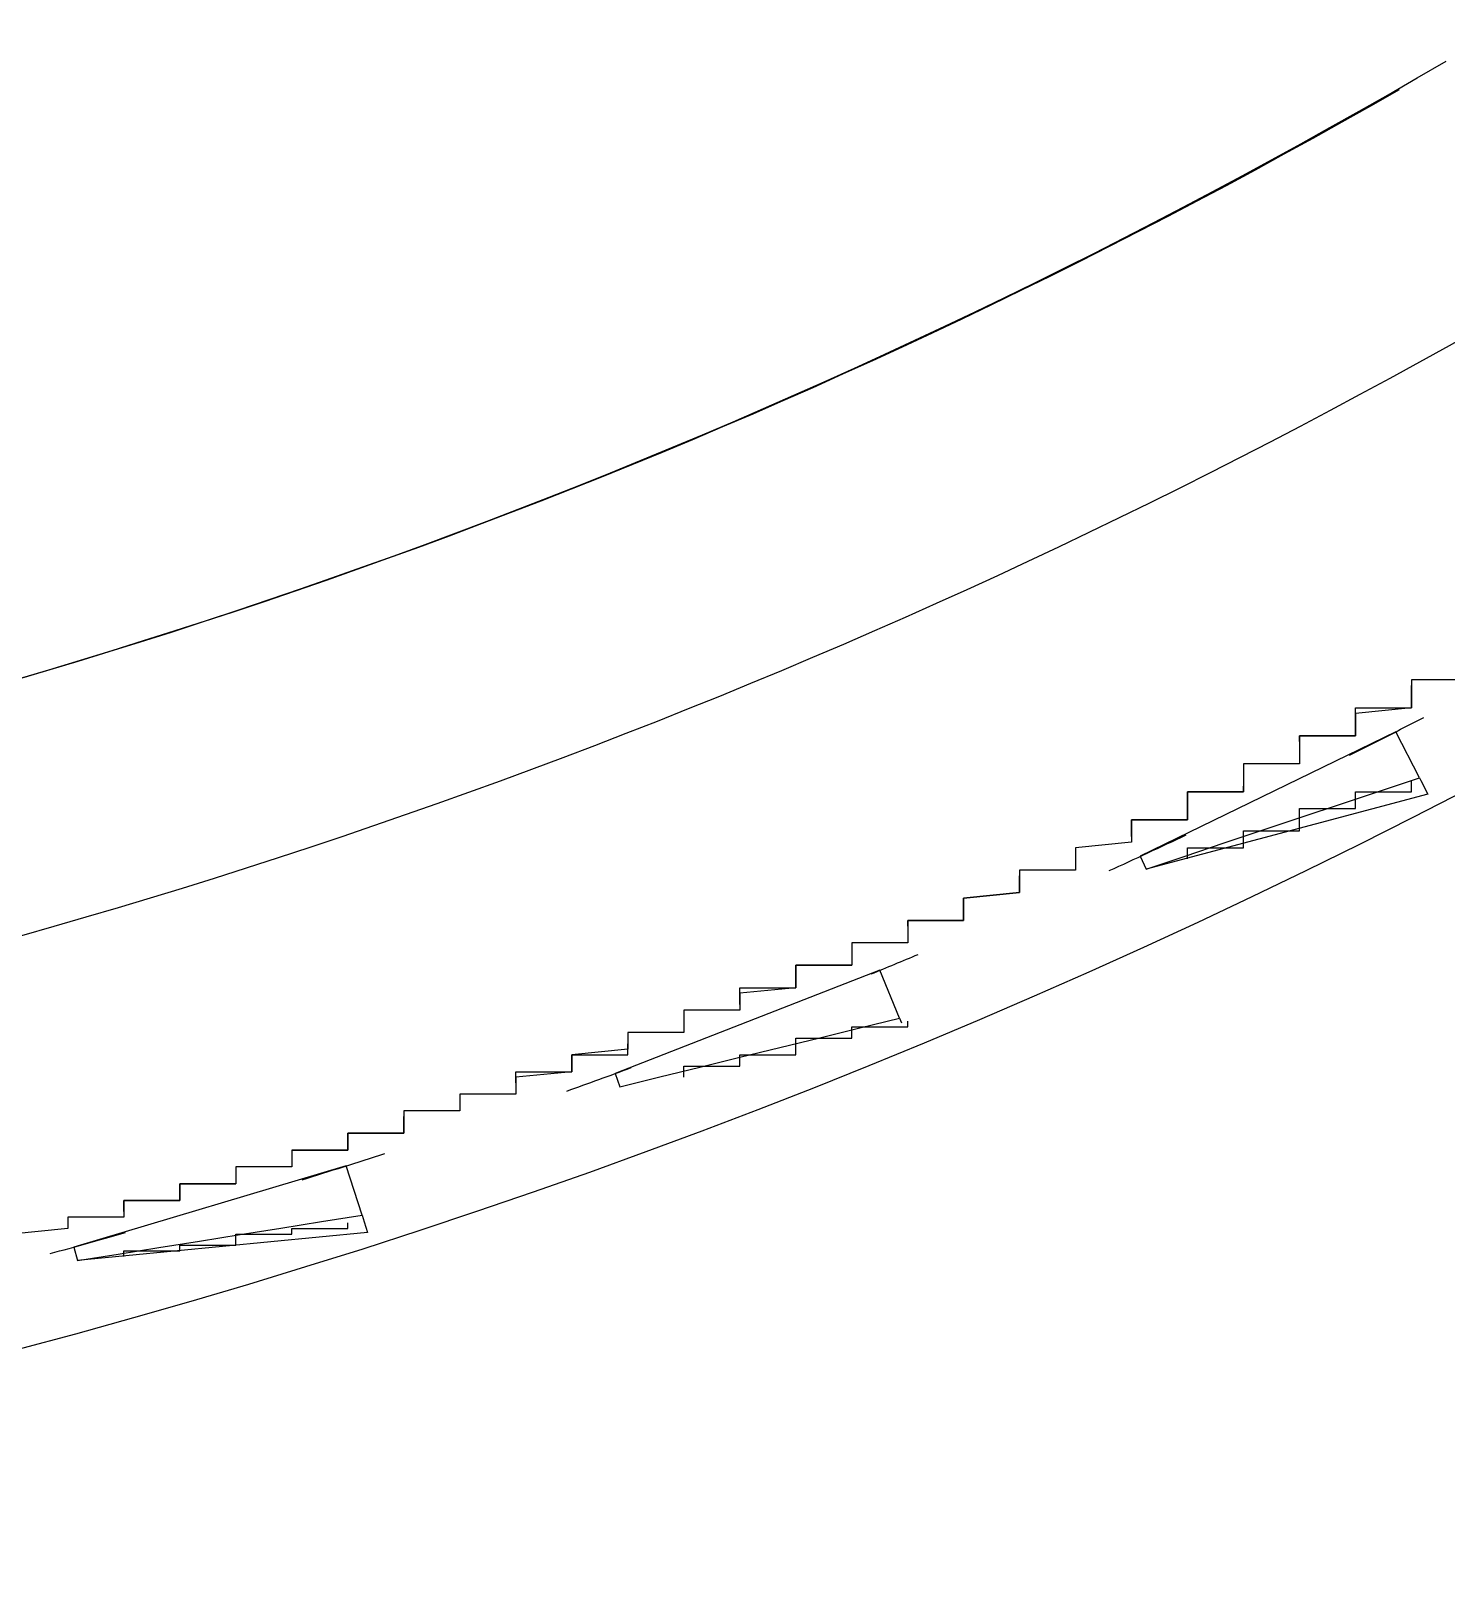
# Model space of a CAD drawing. Header units: millimetres. Extents: x 11680833 to 11851339, y -6212777 to -6078411.
# Drawn here: x 11726934 to 11729462, y -6211510 to -6208741 of the extents above; entities that cross this region are included whole.
import ezdxf

# ---------------------------------------------------------------- set-up
doc = ezdxf.new("R2010")
doc.units = ezdxf.units.MM
doc.header["$LTSCALE"] = 10
for name, color, linetype in [('A-WALL', 7, 'Continuous'), ('E1-RI-2F$0$A-GLAZ', 6, 'Continuous'), ('E1-RI-2F$0$A-WALL', 7, 'Continuous')]:
    doc.layers.add(name, color=color, linetype=linetype)

msp = doc.modelspace()

# ---------------------------------------------------------------- linework, layer by layer
at = {"layer": 'A-WALL'}
for centre, radius, start, end in [((11723720.2, -6199023.6), 11333.3, 262.11419, 300.43715), ((11723719.7, -6199006.7), 11792, 262.12809, 299.46719)]:
    msp.add_arc(centre, radius, start, end, dxfattribs=at)
at = {"layer": 'E1-RI-2F$0$A-GLAZ', "color": 8}
for p, q in [((11729371.8, -6209992.9), (11728915.4, -6210215.3)), ((11729414, -6210075.2), (11729371.8, -6209992.9)), ((11729414, -6210075.2), (11729416.3, -6210079.7)), ((11729416.3, -6210079.7), (11729428.8, -6210104.1)), ((11729428.8, -6210104.1), (11728925.9, -6210238)), ((11728915.4, -6210215.3), (11728925.9, -6210238)), ((11728450.4, -6210418.9), (11727977.4, -6210603.3)), ((11728485.7, -6210504.4), (11728450.4, -6210418.9)), ((11728485.7, -6210504.4), (11728489.1, -6210512.5)), ((11727977.4, -6210603.3), (11727986, -6210626.8)), ((11727497.3, -6210768.1), (11727010.8, -6210913.2)), ((11727525.5, -6210856.2), (11727497.3, -6210768.1)), ((11727525.5, -6210856.2), (11727529.3, -6210868)), ((11727529.4, -6210868.4), (11727535.4, -6210887.2)), ((11727535.4, -6210887.2), (11727017.4, -6210937.3)), ((11727010.8, -6210913.2), (11727017.4, -6210937.3))]:
    msp.add_line(p, q, dxfattribs=at)
at = {"layer": 'E1-RI-2F$0$A-GLAZ', "color": 8, "flags": 128}
for points in [[(11728925.9, -6210238), (11728995.7, -6210214.8), (11729065.4, -6210191.5), (11729135.1, -6210168.2), (11729204.8, -6210145), (11729274.6, -6210121.7), (11729344.3, -6210098.5), (11729414, -6210075.2)], [(11727986, -6210626.8), (11728057.4, -6210609.3), (11728128.8, -6210591.8), (11728200.2, -6210574.3), (11728271.6, -6210556.8), (11728343, -6210539.4), (11728414.4, -6210521.9), (11728485.7, -6210504.4)], [(11727017.4, -6210937.3), (11727090, -6210925.7), (11727162.6, -6210914.1), (11727235.2, -6210902.5), (11727307.7, -6210890.9), (11727380.3, -6210879.4), (11727452.9, -6210867.8), (11727525.5, -6210856.2)]]:
    msp.add_lwpolyline(points, dxfattribs=at)
at = {"layer": 'E1-RI-2F$0$A-GLAZ', "color": 8}
for points in [[(11729500, -6209900, 0), (11729400, -6209900, 0), (11729400, -6209910, 0), (11729400, -6209910, 0), (11729400, -6209920, 0), (11729400, -6209920, 0), (11729400, -6209930, 0), (11729400, -6209940, 0), (11729400, -6209940, 0), (11729400, -6209950, 0), (11729400, -6209950, 0), (11729300, -6209960, 0), (11729300, -6209960, 0), (11729300, -6209970, 0), (11729300, -6209970, 0), (11729300, -6209980, 0), (11729300, -6209980, 0), (11729300, -6209990, 0), (11729300, -6209990, 0), (11729300, -6210000, 0), (11729200, -6210000, 0), (11729200, -6210010, 0), (11729200, -6210010, 0), (11729200, -6210020, 0), (11729200, -6210020, 0), (11729200, -6210030, 0), (11729200, -6210030, 0), (11729200, -6210040, 0), (11729200, -6210040, 0), (11729200, -6210050, 0), (11729100, -6210050, 0), (11729100, -6210060, 0), (11729100, -6210060, 0), (11729100, -6210070, 0), (11729100, -6210070, 0), (11729100, -6210080, 0), (11729100, -6210080, 0), (11729100, -6210090, 0), (11729100, -6210090, 0), (11729100, -6210100, 0), (11729000, -6210100, 0), (11729000, -6210110, 0), (11729000, -6210110, 0), (11729000, -6210120, 0), (11729000, -6210120, 0), (11729000, -6210130, 0), (11729000, -6210130, 0), (11729000, -6210140, 0), (11729000, -6210140, 0), (11729000, -6210150, 0), (11728900, -6210150, 0), (11728900, -6210160, 0), (11728900, -6210160, 0), (11728900, -6210160, 0), (11728900, -6210170, 0), (11728900, -6210170, 0), (11728900, -6210180, 0), (11728900, -6210180, 0), (11728900, -6210190, 0), (11728900, -6210190, 0), (11728800, -6210200, 0), (11728800, -6210200, 0), (11728800, -6210210, 0), (11728800, -6210210, 0), (11728800, -6210220, 0), (11728800, -6210220, 0), (11728800, -6210230, 0), (11728800, -6210230, 0), (11728800, -6210240, 0), (11728800, -6210240, 0), (11728700, -6210240, 0), (11728700, -6210250, 0), (11728700, -6210250, 0), (11728700, -6210260, 0), (11728700, -6210260, 0), (11728700, -6210270, 0), (11728700, -6210270, 0), (11728700, -6210280, 0), (11728700, -6210280, 0), (11728600, -6210290, 0), (11728600, -6210290, 0), (11728600, -6210290, 0), (11728600, -6210300, 0), (11728600, -6210300, 0), (11728600, -6210310, 0), (11728600, -6210310, 0), (11728600, -6210320, 0), (11728600, -6210320, 0), (11728600, -6210330, 0), (11728500, -6210330, 0), (11728500, -6210340, 0), (11728500, -6210340, 0), (11728500, -6210340, 0), (11728500, -6210350, 0), (11728500, -6210350, 0), (11728500, -6210360, 0), (11728500, -6210360, 0), (11728500, -6210370, 0), (11728500, -6210370, 0), (11728400, -6210370, 0), (11728400, -6210380, 0), (11728400, -6210380, 0), (11728400, -6210390, 0), (11728400, -6210390, 0), (11728400, -6210400, 0), (11728400, -6210400, 0), (11728400, -6210400, 0), (11728400, -6210410, 0), (11728300, -6210410, 0), (11728300, -6210420, 0), (11728300, -6210420, 0), (11728300, -6210430, 0), (11728300, -6210430, 0), (11728300, -6210430, 0), (11728300, -6210440, 0), (11728300, -6210440, 0), (11728300, -6210450, 0), (11728300, -6210450, 0), (11728200, -6210460, 0), (11728200, -6210460, 0), (11728200, -6210460, 0), (11728200, -6210470, 0), (11728200, -6210470, 0), (11728200, -6210480, 0), (11728200, -6210480, 0), (11728200, -6210480, 0), (11728200, -6210490, 0), (11728100, -6210490, 0), (11728100, -6210500, 0), (11728100, -6210500, 0), (11728100, -6210500, 0), (11728100, -6210510, 0), (11728100, -6210510, 0), (11728100, -6210520, 0), (11728100, -6210520, 0), (11728100, -6210520, 0), (11728100, -6210530, 0), (11728000, -6210530, 0), (11728000, -6210540, 0), (11728000, -6210540, 0), (11728000, -6210540, 0), (11728000, -6210550, 0), (11728000, -6210550, 0), (11728000, -6210560, 0), (11728000, -6210560, 0), (11728000, -6210560, 0), (11727900, -6210570, 0), (11727900, -6210570, 0), (11727900, -6210580, 0), (11727900, -6210580, 0), (11727900, -6210580, 0), (11727900, -6210590, 0), (11727900, -6210590, 0), (11727900, -6210590, 0), (11727900, -6210600, 0), (11727900, -6210600, 0), (11727800, -6210610, 0), (11727800, -6210610, 0), (11727800, -6210610, 0), (11727800, -6210620, 0), (11727800, -6210620, 0), (11727800, -6210630, 0), (11727800, -6210630, 0), (11727800, -6210630, 0), (11727800, -6210640, 0), (11727700, -6210640, 0), (11727700, -6210640, 0), (11727700, -6210650, 0), (11727700, -6210650, 0), (11727700, -6210650, 0), (11727700, -6210660, 0), (11727700, -6210660, 0), (11727700, -6210670, 0), (11727700, -6210670, 0), (11727600, -6210670, 0), (11727600, -6210680, 0), (11727600, -6210680, 0), (11727600, -6210680, 0), (11727600, -6210690, 0), (11727600, -6210690, 0), (11727600, -6210690, 0), (11727600, -6210700, 0), (11727600, -6210700, 0), (11727600, -6210710, 0), (11727500, -6210710, 0), (11727500, -6210710, 0), (11727500, -6210720, 0), (11727500, -6210720, 0), (11727500, -6210720, 0), (11727500, -6210730, 0), (11727500, -6210730, 0), (11727500, -6210730, 0), (11727500, -6210740, 0), (11727400, -6210740, 0), (11727400, -6210740, 0), (11727400, -6210750, 0), (11727400, -6210750, 0), (11727400, -6210750, 0), (11727400, -6210760, 0), (11727400, -6210760, 0), (11727400, -6210760, 0), (11727400, -6210770, 0), (11727300, -6210770, 0), (11727300, -6210770, 0), (11727300, -6210780, 0), (11727300, -6210780, 0), (11727300, -6210780, 0), (11727300, -6210790, 0), (11727300, -6210790, 0), (11727300, -6210790, 0), (11727300, -6210800, 0), (11727300, -6210800, 0), (11727200, -6210800, 0), (11727200, -6210810, 0), (11727200, -6210810, 0), (11727200, -6210810, 0), (11727200, -6210820, 0), (11727200, -6210820, 0), (11727200, -6210820, 0), (11727200, -6210830, 0), (11727200, -6210830, 0), (11727100, -6210830, 0), (11727100, -6210840, 0), (11727100, -6210840, 0), (11727100, -6210840, 0), (11727100, -6210840, 0), (11727100, -6210850, 0), (11727100, -6210850, 0), (11727100, -6210850, 0), (11727100, -6210860, 0), (11727000, -6210860, 0), (11727000, -6210860, 0), (11727000, -6210870, 0), (11727000, -6210870, 0), (11727000, -6210870, 0), (11727000, -6210880, 0), (11727000, -6210880, 0), (11727000, -6210880, 0), (11727000, -6210880, 0), (11726900, -6210890, 0)], [(11729200, -6210010, 0), (11729200, -6210010, 0), (11729200, -6210010, 0), (11729200, -6210010, 0), (11729200, -6210010, 0), (11729200, -6210010, 0), (11729200, -6210010, 0), (11729200, -6210000, 0), (11729200, -6210000, 0), (11729200, -6210000, 0), (11729200, -6210000, 0), (11729200, -6210000, 0), (11729300, -6210000, 0), (11729300, -6210000, 0), (11729300, -6210000, 0), (11729300, -6210000, 0), (11729300, -6210000, 0), (11729300, -6210000, 0), (11729300, -6210000, 0), (11729300, -6210000, 0), (11729300, -6210000, 0), (11729300, -6210000, 0), (11729300, -6210000, 0), (11729300, -6210000, 0), (11729300, -6209990, 0), (11729300, -6209990, 0), (11729300, -6209990, 0), (11729300, -6209990, 0), (11729300, -6209990, 0), (11729300, -6209990, 0), (11729300, -6209990, 0), (11729300, -6209990, 0), (11729300, -6209990, 0), (11729300, -6209990, 0), (11729300, -6209990, 0), (11729300, -6209990, 0), (11729300, -6209990, 0), (11729300, -6209990, 0), (11729300, -6209990, 0), (11729300, -6209990, 0), (11729300, -6209990, 0), (11729300, -6209980, 0), (11729300, -6209980, 0), (11729300, -6209980, 0), (11729300, -6209980, 0), (11729300, -6209980, 0), (11729300, -6209980, 0), (11729300, -6209980, 0), (11729300, -6209980, 0), (11729300, -6209980, 0), (11729300, -6209980, 0), (11729300, -6209980, 0), (11729300, -6209980, 0), (11729300, -6209980, 0), (11729300, -6209980, 0), (11729300, -6209980, 0), (11729300, -6209980, 0), (11729300, -6209980, 0), (11729300, -6209970, 0), (11729300, -6209970, 0), (11729300, -6209970, 0), (11729300, -6209970, 0), (11729300, -6209970, 0), (11729300, -6209970, 0), (11729300, -6209970, 0), (11729300, -6209970, 0), (11729300, -6209970, 0), (11729300, -6209970, 0), (11729300, -6209970, 0), (11729300, -6209970, 0), (11729300, -6209970, 0), (11729300, -6209970, 0), (11729300, -6209970, 0), (11729300, -6209970, 0), (11729300, -6209970, 0), (11729300, -6209960, 0), (11729300, -6209960, 0), (11729300, -6209960, 0), (11729300, -6209960, 0), (11729300, -6209960, 0), (11729300, -6209960, 0), (11729300, -6209960, 0), (11729300, -6209960, 0), (11729300, -6209960, 0), (11729300, -6209960, 0), (11729300, -6209960, 0), (11729300, -6209960, 0), (11729300, -6209960, 0), (11729300, -6209960, 0), (11729300, -6209960, 0), (11729300, -6209960, 0), (11729300, -6209950, 0), (11729300, -6209950, 0), (11729300, -6209950, 0), (11729300, -6209950, 0), (11729300, -6209950, 0), (11729300, -6209950, 0), (11729300, -6209950, 0), (11729400, -6209950, 0), (11729400, -6209950, 0), (11729400, -6209950, 0), (11729400, -6209950, 0), (11729400, -6209950, 0), (11729400, -6209950, 0), (11729400, -6209950, 0), (11729400, -6209950, 0), (11729400, -6209950, 0), (11729400, -6209950, 0), (11729400, -6209940, 0), (11729400, -6209940, 0), (11729400, -6209940, 0), (11729400, -6209940, 0), (11729400, -6209940, 0), (11729400, -6209940, 0), (11729400, -6209940, 0), (11729400, -6209940, 0), (11729400, -6209940, 0), (11729400, -6209940, 0), (11729400, -6209940, 0), (11729400, -6209940, 0), (11729400, -6209940, 0), (11729400, -6209940, 0), (11729400, -6209940, 0), (11729400, -6209940, 0), (11729400, -6209940, 0), (11729400, -6209930, 0), (11729400, -6209930, 0), (11729400, -6209930, 0), (11729400, -6209930, 0), (11729400, -6209930, 0), (11729400, -6209930, 0), (11729400, -6209930, 0), (11729400, -6209930, 0), (11729400, -6209930, 0), (11729400, -6209930, 0), (11729400, -6209930, 0), (11729400, -6209930, 0), (11729400, -6209930, 0), (11729400, -6209930, 0), (11729400, -6209930, 0), (11729400, -6209930, 0), (11729400, -6209920, 0), (11729400, -6209920, 0), (11729400, -6209920, 0), (11729400, -6209920, 0), (11729400, -6209920, 0), (11729400, -6209920, 0), (11729400, -6209920, 0), (11729400, -6209920, 0), (11729400, -6209920, 0), (11729400, -6209920, 0), (11729400, -6209920, 0), (11729400, -6209920, 0), (11729400, -6209920, 0), (11729400, -6209920, 0), (11729400, -6209920, 0), (11729400, -6209920, 0), (11729400, -6209920, 0), (11729400, -6209910, 0), (11729400, -6209910, 0)], [(11728900, -6210180, 0), (11728900, -6210180, 0), (11728900, -6210180, 0), (11728900, -6210180, 0), (11728900, -6210180, 0), (11728900, -6210180, 0), (11728900, -6210170, 0), (11728900, -6210170, 0), (11728900, -6210170, 0), (11728900, -6210170, 0), (11728900, -6210170, 0), (11728900, -6210170, 0), (11728900, -6210170, 0), (11728900, -6210170, 0), (11728900, -6210170, 0), (11728900, -6210170, 0), (11728900, -6210170, 0), (11728900, -6210170, 0), (11728900, -6210170, 0), (11728900, -6210170, 0), (11728900, -6210170, 0), (11728900, -6210170, 0), (11728900, -6210170, 0), (11728900, -6210170, 0), (11728900, -6210160, 0), (11728900, -6210160, 0), (11728900, -6210160, 0), (11728900, -6210160, 0), (11728900, -6210160, 0), (11728900, -6210160, 0), (11728900, -6210160, 0), (11728900, -6210160, 0), (11728900, -6210160, 0), (11728900, -6210160, 0), (11728900, -6210160, 0), (11728900, -6210160, 0), (11728900, -6210160, 0), (11728900, -6210160, 0), (11728900, -6210160, 0), (11728900, -6210160, 0), (11728900, -6210160, 0), (11728900, -6210160, 0), (11728900, -6210150, 0), (11728900, -6210150, 0), (11728900, -6210150, 0), (11728900, -6210150, 0), (11728900, -6210150, 0), (11728900, -6210150, 0), (11728900, -6210150, 0), (11728900, -6210150, 0), (11728900, -6210150, 0), (11728900, -6210150, 0), (11728900, -6210150, 0), (11728900, -6210150, 0), (11729000, -6210150, 0), (11729000, -6210150, 0), (11729000, -6210150, 0), (11729000, -6210150, 0), (11729000, -6210150, 0), (11729000, -6210150, 0), (11729000, -6210140, 0), (11729000, -6210140, 0), (11729000, -6210140, 0), (11729000, -6210140, 0), (11729000, -6210140, 0), (11729000, -6210140, 0), (11729000, -6210140, 0), (11729000, -6210140, 0), (11729000, -6210140, 0), (11729000, -6210140, 0), (11729000, -6210140, 0), (11729000, -6210140, 0), (11729000, -6210140, 0), (11729000, -6210140, 0), (11729000, -6210140, 0), (11729000, -6210140, 0), (11729000, -6210140, 0), (11729000, -6210140, 0), (11729000, -6210130, 0), (11729000, -6210130, 0), (11729000, -6210130, 0), (11729000, -6210130, 0), (11729000, -6210130, 0), (11729000, -6210130, 0), (11729000, -6210130, 0), (11729000, -6210130, 0), (11729000, -6210130, 0), (11729000, -6210130, 0), (11729000, -6210130, 0), (11729000, -6210130, 0), (11729000, -6210130, 0), (11729000, -6210130, 0), (11729000, -6210130, 0), (11729000, -6210130, 0), (11729000, -6210130, 0), (11729000, -6210130, 0), (11729000, -6210120, 0), (11729000, -6210120, 0), (11729000, -6210120, 0), (11729000, -6210120, 0), (11729000, -6210120, 0), (11729000, -6210120, 0), (11729000, -6210120, 0), (11729000, -6210120, 0), (11729000, -6210120, 0), (11729000, -6210120, 0), (11729000, -6210120, 0), (11729000, -6210120, 0), (11729000, -6210120, 0), (11729000, -6210120, 0), (11729000, -6210120, 0), (11729000, -6210120, 0), (11729000, -6210120, 0), (11729000, -6210110, 0), (11729000, -6210110, 0), (11729000, -6210110, 0), (11729000, -6210110, 0), (11729000, -6210110, 0), (11729000, -6210110, 0), (11729000, -6210110, 0), (11729000, -6210110, 0), (11729000, -6210110, 0), (11729000, -6210110, 0), (11729000, -6210110, 0), (11729000, -6210110, 0), (11729000, -6210110, 0), (11729000, -6210110, 0), (11729000, -6210110, 0), (11729000, -6210110, 0), (11729000, -6210110, 0), (11729000, -6210110, 0), (11729000, -6210100, 0), (11729000, -6210100, 0), (11729000, -6210100, 0), (11729000, -6210100, 0), (11729000, -6210100, 0), (11729000, -6210100, 0), (11729000, -6210100, 0), (11729000, -6210100, 0), (11729100, -6210100, 0), (11729100, -6210100, 0), (11729100, -6210100, 0), (11729100, -6210100, 0), (11729100, -6210100, 0), (11729100, -6210100, 0), (11729100, -6210100, 0), (11729100, -6210100, 0), (11729100, -6210100, 0), (11729100, -6210090, 0), (11729100, -6210090, 0), (11729100, -6210090, 0), (11729100, -6210090, 0), (11729100, -6210090, 0), (11729100, -6210090, 0), (11729100, -6210090, 0), (11729100, -6210090, 0), (11729100, -6210090, 0), (11729100, -6210090, 0), (11729100, -6210090, 0), (11729100, -6210090, 0)], [(11729000, -6210220, 0), (11729000, -6210210, 0), (11729000, -6210210, 0), (11729000, -6210210, 0), (11729000, -6210210, 0), (11729000, -6210210, 0), (11729000, -6210210, 0), (11729000, -6210210, 0), (11729000, -6210210, 0), (11729000, -6210210, 0), (11729000, -6210210, 0), (11729000, -6210210, 0), (11729000, -6210210, 0), (11729000, -6210210, 0), (11729000, -6210210, 0), (11729000, -6210210, 0), (11729000, -6210200, 0), (11729000, -6210200, 0), (11729000, -6210200, 0), (11729000, -6210200, 0), (11729000, -6210200, 0), (11729000, -6210200, 0), (11729000, -6210200, 0), (11729000, -6210200, 0), (11729000, -6210200, 0), (11729100, -6210200, 0), (11729100, -6210200, 0), (11729100, -6210200, 0), (11729100, -6210200, 0), (11729100, -6210200, 0), (11729100, -6210190, 0), (11729100, -6210190, 0), (11729100, -6210190, 0), (11729100, -6210190, 0), (11729100, -6210190, 0), (11729100, -6210190, 0), (11729100, -6210190, 0), (11729100, -6210190, 0), (11729100, -6210190, 0), (11729100, -6210190, 0), (11729100, -6210190, 0), (11729100, -6210190, 0), (11729100, -6210190, 0), (11729100, -6210190, 0), (11729100, -6210180, 0), (11729100, -6210180, 0), (11729100, -6210180, 0), (11729100, -6210180, 0), (11729100, -6210180, 0), (11729100, -6210180, 0), (11729100, -6210180, 0), (11729100, -6210180, 0), (11729100, -6210180, 0), (11729100, -6210180, 0), (11729100, -6210180, 0), (11729100, -6210180, 0), (11729100, -6210180, 0), (11729100, -6210180, 0), (11729100, -6210170, 0), (11729100, -6210170, 0), (11729100, -6210170, 0), (11729100, -6210170, 0), (11729100, -6210170, 0), (11729100, -6210170, 0), (11729100, -6210170, 0), (11729100, -6210170, 0), (11729100, -6210170, 0), (11729100, -6210170, 0), (11729100, -6210170, 0), (11729100, -6210170, 0), (11729200, -6210170, 0), (11729200, -6210170, 0), (11729200, -6210160, 0), (11729200, -6210160, 0), (11729200, -6210160, 0), (11729200, -6210160, 0), (11729200, -6210160, 0), (11729200, -6210160, 0), (11729200, -6210160, 0), (11729200, -6210160, 0), (11729200, -6210160, 0), (11729200, -6210160, 0), (11729200, -6210160, 0), (11729200, -6210160, 0), (11729200, -6210160, 0), (11729200, -6210160, 0), (11729200, -6210150, 0), (11729200, -6210150, 0), (11729200, -6210150, 0), (11729200, -6210150, 0), (11729200, -6210150, 0), (11729200, -6210150, 0), (11729200, -6210150, 0), (11729200, -6210150, 0), (11729200, -6210150, 0), (11729200, -6210150, 0), (11729200, -6210150, 0), (11729200, -6210150, 0), (11729200, -6210150, 0), (11729200, -6210150, 0), (11729200, -6210140, 0), (11729200, -6210140, 0), (11729200, -6210140, 0), (11729200, -6210140, 0), (11729200, -6210140, 0), (11729200, -6210140, 0), (11729200, -6210140, 0), (11729200, -6210140, 0), (11729200, -6210140, 0), (11729200, -6210140, 0), (11729200, -6210140, 0), (11729200, -6210140, 0), (11729200, -6210140, 0), (11729200, -6210140, 0), (11729200, -6210130, 0), (11729200, -6210130, 0), (11729300, -6210130, 0), (11729300, -6210130, 0), (11729300, -6210130, 0), (11729300, -6210130, 0), (11729300, -6210130, 0), (11729300, -6210130, 0), (11729300, -6210130, 0), (11729300, -6210130, 0), (11729300, -6210130, 0), (11729300, -6210130, 0), (11729300, -6210130, 0), (11729300, -6210130, 0), (11729300, -6210120, 0), (11729300, -6210120, 0), (11729300, -6210120, 0), (11729300, -6210120, 0), (11729300, -6210120, 0), (11729300, -6210120, 0), (11729300, -6210120, 0), (11729300, -6210120, 0), (11729300, -6210120, 0), (11729300, -6210120, 0), (11729300, -6210120, 0), (11729300, -6210120, 0), (11729300, -6210120, 0), (11729300, -6210120, 0), (11729300, -6210110, 0), (11729300, -6210110, 0), (11729300, -6210110, 0), (11729300, -6210110, 0), (11729300, -6210110, 0), (11729300, -6210110, 0), (11729300, -6210110, 0), (11729300, -6210110, 0), (11729300, -6210110, 0), (11729300, -6210110, 0), (11729300, -6210110, 0), (11729300, -6210110, 0), (11729300, -6210110, 0), (11729300, -6210110, 0), (11729300, -6210100, 0), (11729300, -6210100, 0), (11729300, -6210100, 0), (11729300, -6210100, 0), (11729300, -6210100, 0), (11729400, -6210100, 0), (11729400, -6210100, 0), (11729400, -6210100, 0), (11729400, -6210100, 0), (11729400, -6210100, 0), (11729400, -6210100, 0), (11729400, -6210100, 0), (11729400, -6210100, 0), (11729400, -6210100, 0), (11729400, -6210090, 0), (11729400, -6210090, 0), (11729400, -6210090, 0), (11729400, -6210090, 0), (11729400, -6210090, 0), (11729400, -6210090, 0), (11729400, -6210090, 0), (11729400, -6210090, 0), (11729400, -6210090, 0), (11729400, -6210090, 0), (11729400, -6210090, 0), (11729400, -6210090, 0), (11729400, -6210090, 0), (11729400, -6210090, 0), (11729400, -6210080, 0), (11729400, -6210080, 0), (11729400, -6210080, 0), (11729400, -6210080, 0), (11729400, -6210080, 0), (11729400, -6210080, 0), (11729400, -6210080, 0), (11729400, -6210080, 0)], [(11728500, -6210340, 0), (11728500, -6210340, 0), (11728500, -6210330, 0), (11728500, -6210330, 0), (11728500, -6210330, 0), (11728500, -6210330, 0), (11728500, -6210330, 0), (11728500, -6210330, 0), (11728500, -6210330, 0), (11728500, -6210330, 0), (11728500, -6210330, 0), (11728500, -6210330, 0), (11728500, -6210330, 0), (11728500, -6210330, 0), (11728500, -6210330, 0), (11728600, -6210330, 0), (11728600, -6210330, 0), (11728600, -6210330, 0), (11728600, -6210330, 0), (11728600, -6210330, 0), (11728600, -6210330, 0), (11728600, -6210320, 0), (11728600, -6210320, 0), (11728600, -6210320, 0), (11728600, -6210320, 0), (11728600, -6210320, 0), (11728600, -6210320, 0), (11728600, -6210320, 0), (11728600, -6210320, 0), (11728600, -6210320, 0), (11728600, -6210320, 0), (11728600, -6210320, 0), (11728600, -6210320, 0), (11728600, -6210320, 0), (11728600, -6210320, 0), (11728600, -6210320, 0), (11728600, -6210320, 0), (11728600, -6210320, 0), (11728600, -6210320, 0), (11728600, -6210320, 0), (11728600, -6210320, 0), (11728600, -6210310, 0), (11728600, -6210310, 0), (11728600, -6210310, 0), (11728600, -6210310, 0), (11728600, -6210310, 0), (11728600, -6210310, 0), (11728600, -6210310, 0), (11728600, -6210310, 0), (11728600, -6210310, 0), (11728600, -6210310, 0), (11728600, -6210310, 0), (11728600, -6210310, 0), (11728600, -6210310, 0), (11728600, -6210310, 0), (11728600, -6210310, 0), (11728600, -6210310, 0), (11728600, -6210310, 0), (11728600, -6210310, 0), (11728600, -6210310, 0), (11728600, -6210300, 0), (11728600, -6210300, 0), (11728600, -6210300, 0), (11728600, -6210300, 0), (11728600, -6210300, 0), (11728600, -6210300, 0), (11728600, -6210300, 0), (11728600, -6210300, 0), (11728600, -6210300, 0), (11728600, -6210300, 0), (11728600, -6210300, 0), (11728600, -6210300, 0), (11728600, -6210300, 0), (11728600, -6210300, 0), (11728600, -6210300, 0), (11728600, -6210300, 0), (11728600, -6210300, 0), (11728600, -6210300, 0), (11728600, -6210300, 0), (11728600, -6210290, 0), (11728600, -6210290, 0), (11728600, -6210290, 0), (11728600, -6210290, 0), (11728600, -6210290, 0), (11728600, -6210290, 0), (11728600, -6210290, 0), (11728600, -6210290, 0), (11728600, -6210290, 0), (11728600, -6210290, 0), (11728600, -6210290, 0), (11728600, -6210290, 0), (11728600, -6210290, 0), (11728600, -6210290, 0), (11728600, -6210290, 0), (11728600, -6210290, 0), (11728600, -6210290, 0), (11728600, -6210290, 0), (11728600, -6210290, 0), (11728600, -6210290, 0), (11728700, -6210280, 0), (11728700, -6210280, 0), (11728700, -6210280, 0), (11728700, -6210280, 0), (11728700, -6210280, 0), (11728700, -6210280, 0), (11728700, -6210280, 0), (11728700, -6210280, 0), (11728700, -6210280, 0), (11728700, -6210280, 0), (11728700, -6210280, 0), (11728700, -6210280, 0), (11728700, -6210280, 0), (11728700, -6210280, 0), (11728700, -6210280, 0), (11728700, -6210280, 0), (11728700, -6210280, 0), (11728700, -6210280, 0), (11728700, -6210280, 0), (11728700, -6210270, 0), (11728700, -6210270, 0), (11728700, -6210270, 0), (11728700, -6210270, 0), (11728700, -6210270, 0), (11728700, -6210270, 0), (11728700, -6210270, 0), (11728700, -6210270, 0), (11728700, -6210270, 0), (11728700, -6210270, 0), (11728700, -6210270, 0), (11728700, -6210270, 0), (11728700, -6210270, 0), (11728700, -6210270, 0), (11728700, -6210270, 0), (11728700, -6210270, 0), (11728700, -6210270, 0), (11728700, -6210270, 0), (11728700, -6210270, 0), (11728700, -6210260, 0), (11728700, -6210260, 0), (11728700, -6210260, 0), (11728700, -6210260, 0), (11728700, -6210260, 0), (11728700, -6210260, 0), (11728700, -6210260, 0), (11728700, -6210260, 0), (11728700, -6210260, 0), (11728700, -6210260, 0), (11728700, -6210260, 0), (11728700, -6210260, 0), (11728700, -6210260, 0), (11728700, -6210260, 0), (11728700, -6210260, 0), (11728700, -6210260, 0), (11728700, -6210260, 0), (11728700, -6210260, 0), (11728700, -6210260, 0), (11728700, -6210250, 0), (11728700, -6210250, 0), (11728700, -6210250, 0), (11728700, -6210250, 0)], [(11728200, -6210480, 0), (11728200, -6210480, 0), (11728200, -6210480, 0), (11728200, -6210480, 0), (11728200, -6210480, 0), (11728200, -6210480, 0), (11728200, -6210480, 0), (11728200, -6210480, 0), (11728200, -6210480, 0), (11728200, -6210480, 0), (11728200, -6210480, 0), (11728200, -6210480, 0), (11728200, -6210480, 0), (11728200, -6210480, 0), (11728200, -6210480, 0), (11728200, -6210480, 0), (11728200, -6210470, 0), (11728200, -6210470, 0), (11728200, -6210470, 0), (11728200, -6210470, 0), (11728200, -6210470, 0), (11728200, -6210470, 0), (11728200, -6210470, 0), (11728200, -6210470, 0), (11728200, -6210470, 0), (11728200, -6210470, 0), (11728200, -6210470, 0), (11728200, -6210470, 0), (11728200, -6210470, 0), (11728200, -6210470, 0), (11728200, -6210470, 0), (11728200, -6210470, 0), (11728200, -6210470, 0), (11728200, -6210470, 0), (11728200, -6210470, 0), (11728200, -6210470, 0), (11728200, -6210470, 0), (11728200, -6210460, 0), (11728200, -6210460, 0), (11728200, -6210460, 0), (11728200, -6210460, 0), (11728200, -6210460, 0), (11728200, -6210460, 0), (11728200, -6210460, 0), (11728200, -6210460, 0), (11728200, -6210460, 0), (11728200, -6210460, 0), (11728200, -6210460, 0), (11728200, -6210460, 0), (11728200, -6210460, 0), (11728200, -6210460, 0), (11728200, -6210460, 0), (11728200, -6210460, 0), (11728200, -6210460, 0), (11728200, -6210460, 0), (11728200, -6210460, 0), (11728200, -6210460, 0), (11728200, -6210460, 0), (11728200, -6210450, 0), (11728200, -6210450, 0), (11728200, -6210450, 0), (11728200, -6210450, 0), (11728200, -6210450, 0), (11728200, -6210450, 0), (11728300, -6210450, 0), (11728300, -6210450, 0), (11728300, -6210450, 0), (11728300, -6210450, 0), (11728300, -6210450, 0), (11728300, -6210450, 0), (11728300, -6210450, 0), (11728300, -6210450, 0), (11728300, -6210450, 0), (11728300, -6210450, 0), (11728300, -6210450, 0), (11728300, -6210450, 0), (11728300, -6210450, 0), (11728300, -6210450, 0), (11728300, -6210450, 0), (11728300, -6210440, 0), (11728300, -6210440, 0), (11728300, -6210440, 0), (11728300, -6210440, 0), (11728300, -6210440, 0), (11728300, -6210440, 0), (11728300, -6210440, 0), (11728300, -6210440, 0), (11728300, -6210440, 0), (11728300, -6210440, 0), (11728300, -6210440, 0), (11728300, -6210440, 0), (11728300, -6210440, 0), (11728300, -6210440, 0), (11728300, -6210440, 0), (11728300, -6210440, 0), (11728300, -6210440, 0), (11728300, -6210440, 0), (11728300, -6210440, 0), (11728300, -6210440, 0), (11728300, -6210440, 0), (11728300, -6210430, 0), (11728300, -6210430, 0), (11728300, -6210430, 0), (11728300, -6210430, 0), (11728300, -6210430, 0), (11728300, -6210430, 0), (11728300, -6210430, 0), (11728300, -6210430, 0), (11728300, -6210430, 0), (11728300, -6210430, 0), (11728300, -6210430, 0), (11728300, -6210430, 0), (11728300, -6210430, 0), (11728300, -6210430, 0), (11728300, -6210430, 0), (11728300, -6210430, 0), (11728300, -6210430, 0), (11728300, -6210430, 0), (11728300, -6210430, 0), (11728300, -6210430, 0), (11728300, -6210420, 0), (11728300, -6210420, 0), (11728300, -6210420, 0), (11728300, -6210420, 0), (11728300, -6210420, 0), (11728300, -6210420, 0), (11728300, -6210420, 0), (11728300, -6210420, 0), (11728300, -6210420, 0), (11728300, -6210420, 0), (11728300, -6210420, 0), (11728300, -6210420, 0), (11728300, -6210420, 0), (11728300, -6210420, 0), (11728300, -6210420, 0), (11728300, -6210420, 0), (11728300, -6210420, 0), (11728300, -6210420, 0), (11728300, -6210420, 0), (11728300, -6210420, 0), (11728300, -6210420, 0), (11728300, -6210410, 0), (11728300, -6210410, 0), (11728300, -6210410, 0), (11728300, -6210410, 0), (11728300, -6210410, 0), (11728300, -6210410, 0), (11728400, -6210410, 0), (11728400, -6210410, 0), (11728400, -6210410, 0), (11728400, -6210410, 0), (11728400, -6210410, 0), (11728400, -6210410, 0), (11728400, -6210410, 0), (11728400, -6210410, 0), (11728400, -6210410, 0), (11728400, -6210410, 0), (11728400, -6210410, 0), (11728400, -6210410, 0), (11728400, -6210410, 0)], [(11728100, -6210610, 0), (11728100, -6210610, 0), (11728100, -6210610, 0), (11728100, -6210610, 0), (11728100, -6210610, 0), (11728100, -6210610, 0), (11728100, -6210610, 0), (11728100, -6210610, 0), (11728100, -6210610, 0), (11728100, -6210610, 0), (11728100, -6210610, 0), (11728100, -6210610, 0), (11728100, -6210600, 0), (11728100, -6210600, 0), (11728100, -6210600, 0), (11728100, -6210600, 0), (11728100, -6210600, 0), (11728100, -6210600, 0), (11728100, -6210600, 0), (11728100, -6210600, 0), (11728100, -6210600, 0), (11728100, -6210600, 0), (11728100, -6210600, 0), (11728100, -6210600, 0), (11728100, -6210600, 0), (11728100, -6210600, 0), (11728100, -6210600, 0), (11728100, -6210600, 0), (11728100, -6210600, 0), (11728100, -6210600, 0), (11728100, -6210600, 0), (11728100, -6210590, 0), (11728100, -6210590, 0), (11728100, -6210590, 0), (11728100, -6210590, 0), (11728100, -6210590, 0), (11728100, -6210590, 0), (11728100, -6210590, 0), (11728100, -6210590, 0), (11728100, -6210590, 0), (11728100, -6210590, 0), (11728200, -6210590, 0), (11728200, -6210590, 0), (11728200, -6210590, 0), (11728200, -6210590, 0), (11728200, -6210590, 0), (11728200, -6210590, 0), (11728200, -6210590, 0), (11728200, -6210590, 0), (11728200, -6210590, 0), (11728200, -6210590, 0), (11728200, -6210580, 0), (11728200, -6210580, 0), (11728200, -6210580, 0), (11728200, -6210580, 0), (11728200, -6210580, 0), (11728200, -6210580, 0), (11728200, -6210580, 0), (11728200, -6210580, 0), (11728200, -6210580, 0), (11728200, -6210580, 0), (11728200, -6210580, 0), (11728200, -6210580, 0), (11728200, -6210580, 0), (11728200, -6210580, 0), (11728200, -6210580, 0), (11728200, -6210580, 0), (11728200, -6210580, 0), (11728200, -6210580, 0), (11728200, -6210580, 0), (11728200, -6210570, 0), (11728200, -6210570, 0), (11728200, -6210570, 0), (11728200, -6210570, 0), (11728200, -6210570, 0), (11728200, -6210570, 0), (11728200, -6210570, 0), (11728200, -6210570, 0), (11728200, -6210570, 0), (11728200, -6210570, 0), (11728200, -6210570, 0), (11728200, -6210570, 0), (11728200, -6210570, 0), (11728200, -6210570, 0), (11728200, -6210570, 0), (11728200, -6210570, 0), (11728300, -6210570, 0), (11728300, -6210570, 0), (11728300, -6210570, 0), (11728300, -6210570, 0), (11728300, -6210560, 0), (11728300, -6210560, 0), (11728300, -6210560, 0), (11728300, -6210560, 0), (11728300, -6210560, 0), (11728300, -6210560, 0), (11728300, -6210560, 0), (11728300, -6210560, 0), (11728300, -6210560, 0), (11728300, -6210560, 0), (11728300, -6210560, 0), (11728300, -6210560, 0), (11728300, -6210560, 0), (11728300, -6210560, 0), (11728300, -6210560, 0), (11728300, -6210560, 0), (11728300, -6210560, 0), (11728300, -6210560, 0), (11728300, -6210560, 0), (11728300, -6210550, 0), (11728300, -6210550, 0), (11728300, -6210550, 0), (11728300, -6210550, 0), (11728300, -6210550, 0), (11728300, -6210550, 0), (11728300, -6210550, 0), (11728300, -6210550, 0), (11728300, -6210550, 0), (11728300, -6210550, 0), (11728300, -6210550, 0), (11728300, -6210550, 0), (11728300, -6210550, 0), (11728300, -6210550, 0), (11728300, -6210550, 0), (11728300, -6210550, 0), (11728300, -6210550, 0), (11728300, -6210550, 0), (11728300, -6210550, 0), (11728300, -6210550, 0), (11728300, -6210540, 0), (11728400, -6210540, 0), (11728400, -6210540, 0), (11728400, -6210540, 0), (11728400, -6210540, 0), (11728400, -6210540, 0), (11728400, -6210540, 0), (11728400, -6210540, 0), (11728400, -6210540, 0), (11728400, -6210540, 0), (11728400, -6210540, 0), (11728400, -6210540, 0), (11728400, -6210540, 0), (11728400, -6210540, 0), (11728400, -6210540, 0), (11728400, -6210540, 0), (11728400, -6210540, 0), (11728400, -6210540, 0), (11728400, -6210540, 0), (11728400, -6210530, 0), (11728400, -6210530, 0), (11728400, -6210530, 0), (11728400, -6210530, 0), (11728400, -6210530, 0), (11728400, -6210530, 0), (11728400, -6210530, 0), (11728400, -6210530, 0), (11728400, -6210530, 0), (11728400, -6210530, 0), (11728400, -6210530, 0), (11728400, -6210530, 0), (11728400, -6210530, 0), (11728400, -6210530, 0), (11728400, -6210530, 0), (11728400, -6210530, 0), (11728400, -6210530, 0), (11728400, -6210530, 0), (11728400, -6210530, 0), (11728400, -6210520, 0), (11728400, -6210520, 0), (11728400, -6210520, 0), (11728400, -6210520, 0), (11728400, -6210520, 0), (11728400, -6210520, 0), (11728400, -6210520, 0), (11728500, -6210520, 0), (11728500, -6210520, 0), (11728500, -6210520, 0), (11728500, -6210520, 0), (11728500, -6210520, 0), (11728500, -6210520, 0), (11728500, -6210520, 0), (11728500, -6210520, 0), (11728500, -6210520, 0), (11728500, -6210520, 0), (11728500, -6210520, 0), (11728500, -6210520, 0), (11728500, -6210520, 0), (11728500, -6210510, 0), (11728500, -6210510, 0), (11728500, -6210510, 0), (11728500, -6210510, 0), (11728500, -6210510, 0)], [(11727800, -6210620, 0), (11727800, -6210620, 0), (11727800, -6210620, 0), (11727800, -6210620, 0), (11727800, -6210620, 0), (11727800, -6210620, 0), (11727800, -6210610, 0), (11727800, -6210610, 0), (11727800, -6210610, 0), (11727800, -6210610, 0), (11727800, -6210610, 0), (11727800, -6210610, 0), (11727800, -6210610, 0), (11727800, -6210610, 0), (11727800, -6210610, 0), (11727800, -6210610, 0), (11727800, -6210610, 0), (11727800, -6210610, 0), (11727800, -6210610, 0), (11727800, -6210610, 0), (11727800, -6210610, 0), (11727800, -6210610, 0), (11727800, -6210610, 0), (11727800, -6210610, 0), (11727800, -6210610, 0), (11727800, -6210610, 0), (11727800, -6210610, 0), (11727800, -6210610, 0), (11727800, -6210610, 0), (11727800, -6210600, 0), (11727800, -6210600, 0), (11727800, -6210600, 0), (11727800, -6210600, 0), (11727900, -6210600, 0), (11727900, -6210600, 0), (11727900, -6210600, 0), (11727900, -6210600, 0), (11727900, -6210600, 0), (11727900, -6210600, 0), (11727900, -6210600, 0), (11727900, -6210600, 0), (11727900, -6210600, 0), (11727900, -6210600, 0), (11727900, -6210600, 0), (11727900, -6210600, 0), (11727900, -6210600, 0), (11727900, -6210600, 0), (11727900, -6210600, 0), (11727900, -6210600, 0), (11727900, -6210600, 0), (11727900, -6210600, 0), (11727900, -6210600, 0), (11727900, -6210590, 0), (11727900, -6210590, 0), (11727900, -6210590, 0), (11727900, -6210590, 0), (11727900, -6210590, 0), (11727900, -6210590, 0), (11727900, -6210590, 0), (11727900, -6210590, 0), (11727900, -6210590, 0), (11727900, -6210590, 0), (11727900, -6210590, 0), (11727900, -6210590, 0), (11727900, -6210590, 0), (11727900, -6210590, 0), (11727900, -6210590, 0), (11727900, -6210590, 0), (11727900, -6210590, 0), (11727900, -6210590, 0), (11727900, -6210590, 0), (11727900, -6210590, 0), (11727900, -6210590, 0), (11727900, -6210590, 0), (11727900, -6210590, 0), (11727900, -6210580, 0), (11727900, -6210580, 0), (11727900, -6210580, 0), (11727900, -6210580, 0), (11727900, -6210580, 0), (11727900, -6210580, 0), (11727900, -6210580, 0), (11727900, -6210580, 0), (11727900, -6210580, 0), (11727900, -6210580, 0), (11727900, -6210580, 0), (11727900, -6210580, 0), (11727900, -6210580, 0), (11727900, -6210580, 0), (11727900, -6210580, 0), (11727900, -6210580, 0), (11727900, -6210580, 0), (11727900, -6210580, 0), (11727900, -6210580, 0), (11727900, -6210580, 0), (11727900, -6210580, 0), (11727900, -6210580, 0), (11727900, -6210580, 0), (11727900, -6210570, 0), (11727900, -6210570, 0), (11727900, -6210570, 0), (11727900, -6210570, 0), (11727900, -6210570, 0), (11727900, -6210570, 0), (11727900, -6210570, 0), (11727900, -6210570, 0), (11727900, -6210570, 0), (11727900, -6210570, 0), (11727900, -6210570, 0), (11727900, -6210570, 0), (11727900, -6210570, 0), (11727900, -6210570, 0), (11727900, -6210570, 0), (11727900, -6210570, 0), (11727900, -6210570, 0), (11727900, -6210570, 0), (11728000, -6210570, 0), (11728000, -6210570, 0), (11728000, -6210570, 0), (11728000, -6210570, 0), (11728000, -6210560, 0), (11728000, -6210560, 0), (11728000, -6210560, 0), (11728000, -6210560, 0), (11728000, -6210560, 0), (11728000, -6210560, 0), (11728000, -6210560, 0), (11728000, -6210560, 0), (11728000, -6210560, 0), (11728000, -6210560, 0), (11728000, -6210560, 0), (11728000, -6210560, 0), (11728000, -6210560, 0), (11728000, -6210560, 0), (11728000, -6210560, 0), (11728000, -6210560, 0), (11728000, -6210560, 0), (11728000, -6210560, 0), (11728000, -6210560, 0), (11728000, -6210560, 0), (11728000, -6210560, 0), (11728000, -6210560, 0), (11728000, -6210550, 0), (11728000, -6210550, 0), (11728000, -6210550, 0), (11728000, -6210550, 0), (11728000, -6210550, 0), (11728000, -6210550, 0), (11728000, -6210550, 0), (11728000, -6210550, 0), (11728000, -6210550, 0), (11728000, -6210550, 0), (11728000, -6210550, 0), (11728000, -6210550, 0), (11728000, -6210550, 0), (11728000, -6210550, 0), (11728000, -6210550, 0), (11728000, -6210550, 0), (11728000, -6210550, 0), (11728000, -6210550, 0)], [(11727400, -6210740, 0), (11727400, -6210740, 0), (11727400, -6210740, 0), (11727400, -6210740, 0), (11727400, -6210740, 0), (11727400, -6210740, 0), (11727400, -6210740, 0), (11727500, -6210740, 0), (11727500, -6210740, 0), (11727500, -6210740, 0), (11727500, -6210740, 0), (11727500, -6210740, 0), (11727500, -6210740, 0), (11727500, -6210740, 0), (11727500, -6210740, 0), (11727500, -6210740, 0), (11727500, -6210730, 0), (11727500, -6210730, 0), (11727500, -6210730, 0), (11727500, -6210730, 0), (11727500, -6210730, 0), (11727500, -6210730, 0), (11727500, -6210730, 0), (11727500, -6210730, 0), (11727500, -6210730, 0), (11727500, -6210730, 0), (11727500, -6210730, 0), (11727500, -6210730, 0), (11727500, -6210730, 0), (11727500, -6210730, 0), (11727500, -6210730, 0), (11727500, -6210730, 0), (11727500, -6210730, 0), (11727500, -6210730, 0), (11727500, -6210730, 0), (11727500, -6210730, 0), (11727500, -6210730, 0), (11727500, -6210730, 0), (11727500, -6210730, 0), (11727500, -6210730, 0), (11727500, -6210730, 0), (11727500, -6210730, 0), (11727500, -6210720, 0), (11727500, -6210720, 0), (11727500, -6210720, 0), (11727500, -6210720, 0), (11727500, -6210720, 0), (11727500, -6210720, 0), (11727500, -6210720, 0), (11727500, -6210720, 0), (11727500, -6210720, 0), (11727500, -6210720, 0), (11727500, -6210720, 0), (11727500, -6210720, 0), (11727500, -6210720, 0), (11727500, -6210720, 0), (11727500, -6210720, 0), (11727500, -6210720, 0), (11727500, -6210720, 0), (11727500, -6210720, 0), (11727500, -6210720, 0), (11727500, -6210720, 0), (11727500, -6210720, 0), (11727500, -6210720, 0), (11727500, -6210720, 0), (11727500, -6210720, 0), (11727500, -6210720, 0), (11727500, -6210710, 0), (11727500, -6210710, 0), (11727500, -6210710, 0), (11727500, -6210710, 0), (11727500, -6210710, 0), (11727500, -6210710, 0), (11727500, -6210710, 0), (11727500, -6210710, 0), (11727500, -6210710, 0), (11727500, -6210710, 0), (11727500, -6210710, 0), (11727500, -6210710, 0), (11727500, -6210710, 0), (11727500, -6210710, 0), (11727500, -6210710, 0), (11727500, -6210710, 0), (11727500, -6210710, 0), (11727500, -6210710, 0), (11727500, -6210710, 0), (11727500, -6210710, 0), (11727500, -6210710, 0), (11727600, -6210710, 0), (11727600, -6210710, 0), (11727600, -6210710, 0), (11727600, -6210700, 0), (11727600, -6210700, 0), (11727600, -6210700, 0), (11727600, -6210700, 0), (11727600, -6210700, 0), (11727600, -6210700, 0), (11727600, -6210700, 0), (11727600, -6210700, 0), (11727600, -6210700, 0), (11727600, -6210700, 0), (11727600, -6210700, 0), (11727600, -6210700, 0), (11727600, -6210700, 0), (11727600, -6210700, 0), (11727600, -6210700, 0), (11727600, -6210700, 0), (11727600, -6210700, 0), (11727600, -6210700, 0), (11727600, -6210700, 0), (11727600, -6210700, 0), (11727600, -6210700, 0), (11727600, -6210700, 0), (11727600, -6210700, 0), (11727600, -6210700, 0), (11727600, -6210700, 0), (11727600, -6210690, 0), (11727600, -6210690, 0), (11727600, -6210690, 0), (11727600, -6210690, 0), (11727600, -6210690, 0), (11727600, -6210690, 0), (11727600, -6210690, 0), (11727600, -6210690, 0), (11727600, -6210690, 0), (11727600, -6210690, 0), (11727600, -6210690, 0), (11727600, -6210690, 0), (11727600, -6210690, 0), (11727600, -6210690, 0), (11727600, -6210690, 0), (11727600, -6210690, 0), (11727600, -6210690, 0), (11727600, -6210690, 0), (11727600, -6210690, 0), (11727600, -6210690, 0), (11727600, -6210690, 0), (11727600, -6210690, 0), (11727600, -6210690, 0), (11727600, -6210690, 0), (11727600, -6210690, 0), (11727600, -6210680, 0), (11727600, -6210680, 0), (11727600, -6210680, 0), (11727600, -6210680, 0), (11727600, -6210680, 0), (11727600, -6210680, 0), (11727600, -6210680, 0), (11727600, -6210680, 0), (11727600, -6210680, 0), (11727600, -6210680, 0), (11727600, -6210680, 0), (11727600, -6210680, 0), (11727600, -6210680, 0), (11727600, -6210680, 0), (11727600, -6210680, 0), (11727600, -6210680, 0), (11727600, -6210680, 0), (11727600, -6210680, 0), (11727600, -6210680, 0)], [(11727100, -6210850, 0), (11727100, -6210850, 0), (11727100, -6210850, 0), (11727100, -6210850, 0), (11727100, -6210850, 0), (11727100, -6210850, 0), (11727100, -6210850, 0), (11727100, -6210850, 0), (11727100, -6210850, 0), (11727100, -6210850, 0), (11727100, -6210850, 0), (11727100, -6210850, 0), (11727100, -6210850, 0), (11727100, -6210850, 0), (11727100, -6210850, 0), (11727100, -6210850, 0), (11727100, -6210850, 0), (11727100, -6210850, 0), (11727100, -6210850, 0), (11727100, -6210850, 0), (11727100, -6210850, 0), (11727100, -6210850, 0), (11727100, -6210850, 0), (11727100, -6210850, 0), (11727100, -6210840, 0), (11727100, -6210840, 0), (11727100, -6210840, 0), (11727100, -6210840, 0), (11727100, -6210840, 0), (11727100, -6210840, 0), (11727100, -6210840, 0), (11727100, -6210840, 0), (11727100, -6210840, 0), (11727100, -6210840, 0), (11727100, -6210840, 0), (11727100, -6210840, 0), (11727100, -6210840, 0), (11727100, -6210840, 0), (11727100, -6210840, 0), (11727100, -6210840, 0), (11727100, -6210840, 0), (11727100, -6210840, 0), (11727100, -6210840, 0), (11727100, -6210840, 0), (11727100, -6210840, 0), (11727100, -6210840, 0), (11727100, -6210840, 0), (11727100, -6210840, 0), (11727100, -6210840, 0), (11727100, -6210840, 0), (11727100, -6210840, 0), (11727100, -6210840, 0), (11727100, -6210830, 0), (11727100, -6210830, 0), (11727100, -6210830, 0), (11727100, -6210830, 0), (11727100, -6210830, 0), (11727100, -6210830, 0), (11727100, -6210830, 0), (11727100, -6210830, 0), (11727100, -6210830, 0), (11727100, -6210830, 0), (11727100, -6210830, 0), (11727100, -6210830, 0), (11727100, -6210830, 0), (11727200, -6210830, 0), (11727200, -6210830, 0), (11727200, -6210830, 0), (11727200, -6210830, 0), (11727200, -6210830, 0), (11727200, -6210830, 0), (11727200, -6210830, 0), (11727200, -6210830, 0), (11727200, -6210830, 0), (11727200, -6210830, 0), (11727200, -6210830, 0), (11727200, -6210830, 0), (11727200, -6210830, 0), (11727200, -6210830, 0), (11727200, -6210830, 0), (11727200, -6210820, 0), (11727200, -6210820, 0), (11727200, -6210820, 0), (11727200, -6210820, 0), (11727200, -6210820, 0), (11727200, -6210820, 0), (11727200, -6210820, 0), (11727200, -6210820, 0), (11727200, -6210820, 0), (11727200, -6210820, 0), (11727200, -6210820, 0), (11727200, -6210820, 0), (11727200, -6210820, 0), (11727200, -6210820, 0), (11727200, -6210820, 0), (11727200, -6210820, 0), (11727200, -6210820, 0), (11727200, -6210820, 0), (11727200, -6210820, 0), (11727200, -6210820, 0), (11727200, -6210820, 0), (11727200, -6210820, 0), (11727200, -6210820, 0), (11727200, -6210820, 0), (11727200, -6210820, 0), (11727200, -6210820, 0), (11727200, -6210820, 0), (11727200, -6210810, 0), (11727200, -6210810, 0), (11727200, -6210810, 0), (11727200, -6210810, 0), (11727200, -6210810, 0), (11727200, -6210810, 0), (11727200, -6210810, 0), (11727200, -6210810, 0), (11727200, -6210810, 0), (11727200, -6210810, 0), (11727200, -6210810, 0), (11727200, -6210810, 0), (11727200, -6210810, 0), (11727200, -6210810, 0), (11727200, -6210810, 0), (11727200, -6210810, 0), (11727200, -6210810, 0), (11727200, -6210810, 0), (11727200, -6210810, 0), (11727200, -6210810, 0), (11727200, -6210810, 0), (11727200, -6210810, 0), (11727200, -6210810, 0), (11727200, -6210810, 0), (11727200, -6210810, 0), (11727200, -6210810, 0), (11727200, -6210810, 0), (11727200, -6210800, 0), (11727200, -6210800, 0), (11727200, -6210800, 0), (11727200, -6210800, 0), (11727200, -6210800, 0), (11727200, -6210800, 0), (11727200, -6210800, 0), (11727200, -6210800, 0), (11727200, -6210800, 0), (11727200, -6210800, 0), (11727200, -6210800, 0), (11727200, -6210800, 0), (11727300, -6210800, 0), (11727300, -6210800, 0), (11727300, -6210800, 0), (11727300, -6210800, 0), (11727300, -6210800, 0), (11727300, -6210800, 0), (11727300, -6210800, 0), (11727300, -6210800, 0), (11727300, -6210800, 0), (11727300, -6210800, 0), (11727300, -6210800, 0), (11727300, -6210800, 0), (11727300, -6210800, 0), (11727300, -6210800, 0)], [(11727100, -6210930, 0), (11727100, -6210930, 0), (11727100, -6210930, 0), (11727100, -6210930, 0), (11727100, -6210930, 0), (11727100, -6210930, 0), (11727100, -6210930, 0), (11727100, -6210930, 0), (11727100, -6210930, 0), (11727100, -6210920, 0), (11727100, -6210920, 0), (11727100, -6210920, 0), (11727100, -6210920, 0), (11727100, -6210920, 0), (11727100, -6210920, 0), (11727100, -6210920, 0), (11727100, -6210920, 0), (11727100, -6210920, 0), (11727100, -6210920, 0), (11727100, -6210920, 0), (11727100, -6210920, 0), (11727100, -6210920, 0), (11727100, -6210920, 0), (11727100, -6210920, 0), (11727100, -6210920, 0), (11727100, -6210920, 0), (11727200, -6210920, 0), (11727200, -6210920, 0), (11727200, -6210920, 0), (11727200, -6210920, 0), (11727200, -6210920, 0), (11727200, -6210920, 0), (11727200, -6210920, 0), (11727200, -6210920, 0), (11727200, -6210920, 0), (11727200, -6210920, 0), (11727200, -6210920, 0), (11727200, -6210920, 0), (11727200, -6210920, 0), (11727200, -6210920, 0), (11727200, -6210920, 0), (11727200, -6210920, 0), (11727200, -6210910, 0), (11727200, -6210910, 0), (11727200, -6210910, 0), (11727200, -6210910, 0), (11727200, -6210910, 0), (11727200, -6210910, 0), (11727200, -6210910, 0), (11727200, -6210910, 0), (11727200, -6210910, 0), (11727200, -6210910, 0), (11727200, -6210910, 0), (11727200, -6210910, 0), (11727200, -6210910, 0), (11727200, -6210910, 0), (11727200, -6210910, 0), (11727200, -6210910, 0), (11727200, -6210910, 0), (11727200, -6210910, 0), (11727200, -6210910, 0), (11727200, -6210910, 0), (11727200, -6210910, 0), (11727200, -6210910, 0), (11727200, -6210910, 0), (11727200, -6210910, 0), (11727200, -6210910, 0), (11727200, -6210910, 0), (11727200, -6210910, 0), (11727200, -6210910, 0), (11727300, -6210910, 0), (11727300, -6210910, 0), (11727300, -6210910, 0), (11727300, -6210910, 0), (11727300, -6210900, 0), (11727300, -6210900, 0), (11727300, -6210900, 0), (11727300, -6210900, 0), (11727300, -6210900, 0), (11727300, -6210900, 0), (11727300, -6210900, 0), (11727300, -6210900, 0), (11727300, -6210900, 0), (11727300, -6210900, 0), (11727300, -6210900, 0), (11727300, -6210900, 0), (11727300, -6210900, 0), (11727300, -6210900, 0), (11727300, -6210900, 0), (11727300, -6210900, 0), (11727300, -6210900, 0), (11727300, -6210900, 0), (11727300, -6210900, 0), (11727300, -6210900, 0), (11727300, -6210900, 0), (11727300, -6210900, 0), (11727300, -6210900, 0), (11727300, -6210900, 0), (11727300, -6210900, 0), (11727300, -6210900, 0), (11727300, -6210900, 0), (11727300, -6210900, 0), (11727300, -6210900, 0), (11727300, -6210900, 0), (11727300, -6210900, 0), (11727300, -6210900, 0), (11727300, -6210890, 0), (11727300, -6210890, 0), (11727300, -6210890, 0), (11727300, -6210890, 0), (11727300, -6210890, 0), (11727300, -6210890, 0), (11727300, -6210890, 0), (11727400, -6210890, 0), (11727400, -6210890, 0), (11727400, -6210890, 0), (11727400, -6210890, 0), (11727400, -6210890, 0), (11727400, -6210890, 0), (11727400, -6210890, 0), (11727400, -6210890, 0), (11727400, -6210890, 0), (11727400, -6210890, 0), (11727400, -6210890, 0), (11727400, -6210890, 0), (11727400, -6210890, 0), (11727400, -6210890, 0), (11727400, -6210890, 0), (11727400, -6210890, 0), (11727400, -6210890, 0), (11727400, -6210890, 0), (11727400, -6210890, 0), (11727400, -6210890, 0), (11727400, -6210890, 0), (11727400, -6210890, 0), (11727400, -6210890, 0), (11727400, -6210890, 0), (11727400, -6210890, 0), (11727400, -6210880, 0), (11727400, -6210880, 0), (11727400, -6210880, 0), (11727400, -6210880, 0), (11727400, -6210880, 0), (11727400, -6210880, 0), (11727400, -6210880, 0), (11727400, -6210880, 0), (11727400, -6210880, 0), (11727400, -6210880, 0), (11727400, -6210880, 0), (11727400, -6210880, 0), (11727400, -6210880, 0), (11727400, -6210880, 0), (11727400, -6210880, 0), (11727400, -6210880, 0), (11727400, -6210880, 0), (11727400, -6210880, 0), (11727400, -6210880, 0), (11727500, -6210880, 0), (11727500, -6210880, 0), (11727500, -6210880, 0), (11727500, -6210880, 0), (11727500, -6210880, 0), (11727500, -6210880, 0), (11727500, -6210880, 0), (11727500, -6210880, 0), (11727500, -6210880, 0), (11727500, -6210880, 0), (11727500, -6210880, 0), (11727500, -6210880, 0), (11727500, -6210880, 0), (11727500, -6210870, 0), (11727500, -6210870, 0), (11727500, -6210870, 0), (11727500, -6210870, 0), (11727500, -6210870, 0), (11727500, -6210870, 0), (11727500, -6210870, 0), (11727500, -6210870, 0), (11727500, -6210870, 0), (11727500, -6210870, 0), (11727500, -6210870, 0), (11727500, -6210870, 0), (11727500, -6210870, 0), (11727500, -6210870, 0), (11727500, -6210870, 0), (11727500, -6210870, 0), (11727500, -6210870, 0), (11727500, -6210870, 0), (11727500, -6210870, 0), (11727500, -6210870, 0), (11727500, -6210870, 0), (11727500, -6210870, 0)]]:
    msp.add_polyline3d(points, dxfattribs=at)
for centre, radius, start, end in [((11723719.7, -6199006.7), 11350, 262.12809, 299.90486), ((11723714.1, -6198966.3), 12393.4, 296.73387, 297.4226), ((11723714.1, -6198966.3), 12393.4, 294.53271, 295.23322), ((11723714.1, -6198966.3), 12393.4, 292.39003, 292.81047), ((11723714.1, -6198966.3), 12393.4, 289.6962, 290.26227), ((11723714.1, -6198966.3), 12393.4, 287.39229, 288.10858), ((11723714.1, -6198966.3), 12393.4, 285.22322, 285.86925)]:
    msp.add_arc(centre, radius, start, end, dxfattribs=at)
at = {"layer": 'E1-RI-2F$0$A-WALL'}
msp.add_arc((11723714.1, -6198966.3), 12543.4, 261.95559, 325.15335, dxfattribs=at)

doc.saveas('drawing.dxf')
